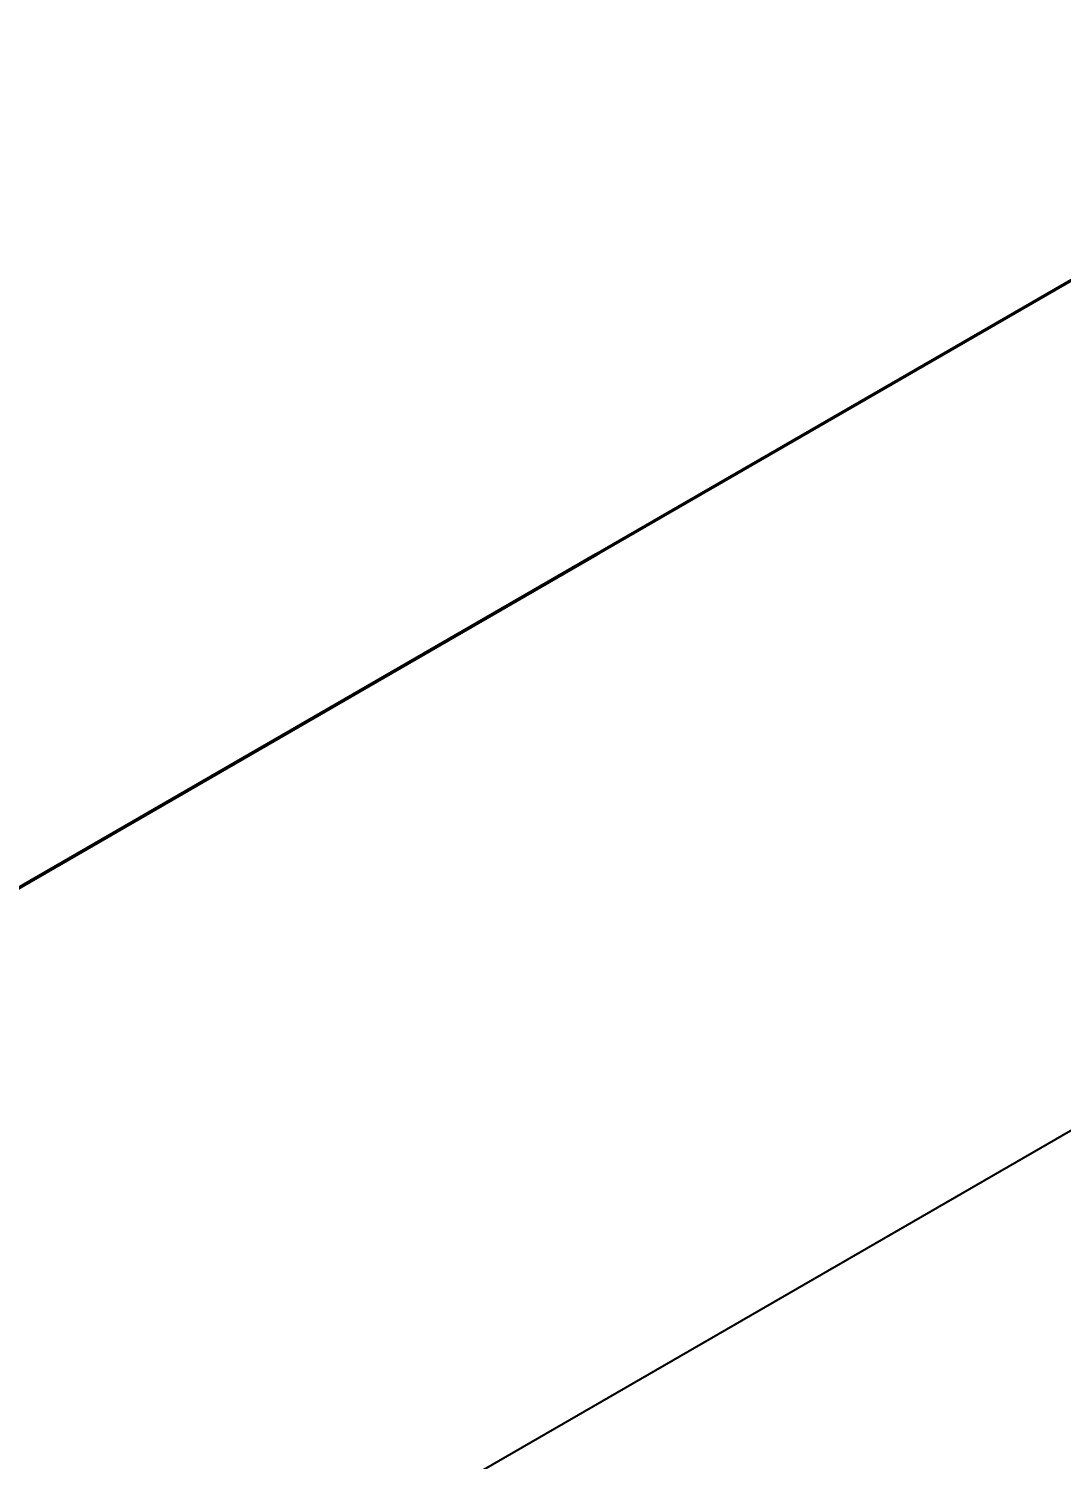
# Model space of a CAD drawing. Header units: millimetres. Extents: x 0 to 594, y 0 to 420.
# Drawn here: x 244.86 to 263.08, y 119.89 to 145.14 of the extents above; entities that cross this region are included whole.
import ezdxf

# ---------------------------------------------------------------- set-up
doc = ezdxf.new("R2010")
doc.units = ezdxf.units.MM
doc.header["$LTSCALE"] = 0.25
doc.layers.add('치수', color=1, linetype='Continuous')
doc.layers.add('파이프 작은 보어', color=30, linetype='Continuous', lineweight=50)
doc.styles.add('AdskIsoMetric', font='arial.ttf', dxfattribs={"width": 0.8, "height": 2.5})
doc.styles.add('AdskIsoMetric-30', font='arial.ttf', dxfattribs={"width": 0.8, "height": 2.5})
doc.dimstyles.new('AdskIsoMetric', dxfattribs={"dimtxt": 2.5, "dimasz": 2.5, "dimexe": 1, "dimexo": 2, "dimgap": 0.8, "dimtad": 1, "dimdec": 0, "dimrnd": 1, "dimzin": 0, "dimdsep": 46, "dimtxsty": 'AdskIsoMetric', "dimcen": 0, "dimclrt": 7, "dimadec": 0, "dimazin": 0, "dimtfac": 1, "dimtdec": 0, "dimtmove": 1, "dimatfit": 3, "dimfxl": 0, "dimfrac": 2, "dimtolj": 1, "dimtzin": 0, "dimarcsym": 0})

# ---------------------------------------------------------------- blocks, each defined once
blk = doc.blocks.new('*D64')
at = {"layer": 'Defpoints', "color": 0}
for p in [(327.107, 177.565), (230.448, 121.759), (243.438, 114.259)]:
    blk.add_point(p, dxfattribs=at)
at = {"layer": '치수', "color": 0, "lineweight": -2}
for p, q in [((329.107, 176.41), (341.098, 169.488)), ((337.933, 168.815), (245.603, 115.509)), ((232.448, 120.604), (244.438, 113.682))]:
    blk.add_line(p, q, dxfattribs=at)
at = {"layer": '치수', "color": 0}
for points in [[(337.724, 169.176), (338.141, 168.454), (340.098, 170.065)], [(245.395, 115.87), (245.812, 115.148), (243.438, 114.259)]]:
    blk.add_solid(points, dxfattribs=at)
at = {"layer": '치수', "color": 7, "insert": (289.501, 143.471), "char_height": 2.5, "attachment_point": 5, "rotation": 30, "style": 'AdskIsoMetric-30'}
blk.add_mtext('\\A1;48772', dxfattribs=at)

msp = doc.modelspace()

# ---------------------------------------------------------------- linework, layer by layer
at = {"layer": '파이프 작은 보어'}
for points in [[(264.4354, 141.3816), (254.874, 135.8613)], [(254.874, 135.8613), (245.3126, 130.341)], [(245.3126, 130.341), (235.7512, 124.8207)]]:
    msp.add_lwpolyline(points, dxfattribs=at)

# ---------------------------------------------------------------- dimensions: what is measured, and where the dimension line sits
at = {"layer": '치수'}
dim = msp.add_linear_dim(base=(243.4382, 114.2589), p1=(327.1072, 177.5651), p2=(230.4479, 121.7589), angle=210, text='48772', dimstyle='AdskIsoMetric', override={"dimtad": 0, "dimlfac": 436.977672, "dimtxsty": 'AdskIsoMetric-30', "dimse1": 0, "dimse2": 0, "dimsd1": 0, "dimsd2": 0, "dimtmove": 1}, dxfattribs=at)
dim.commit()
dim.dimension.update_dxf_attribs({"geometry": '*D64', "text_midpoint": (289.5008, 143.4709), "dimtype": 160})

doc.saveas('drawing.dxf')
